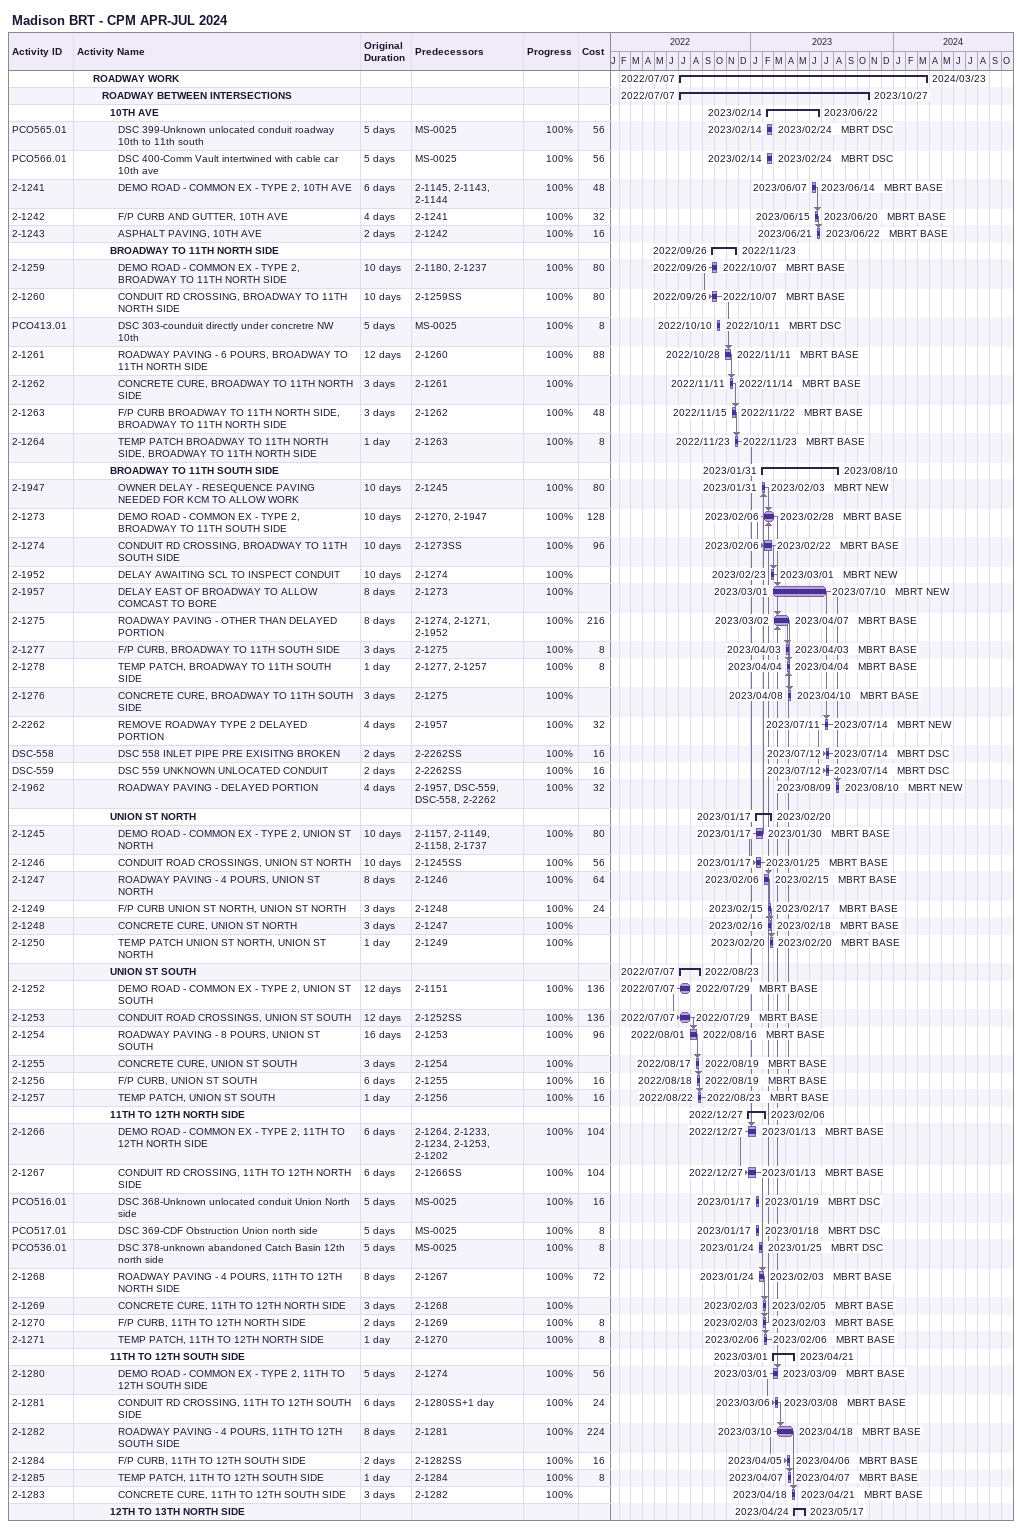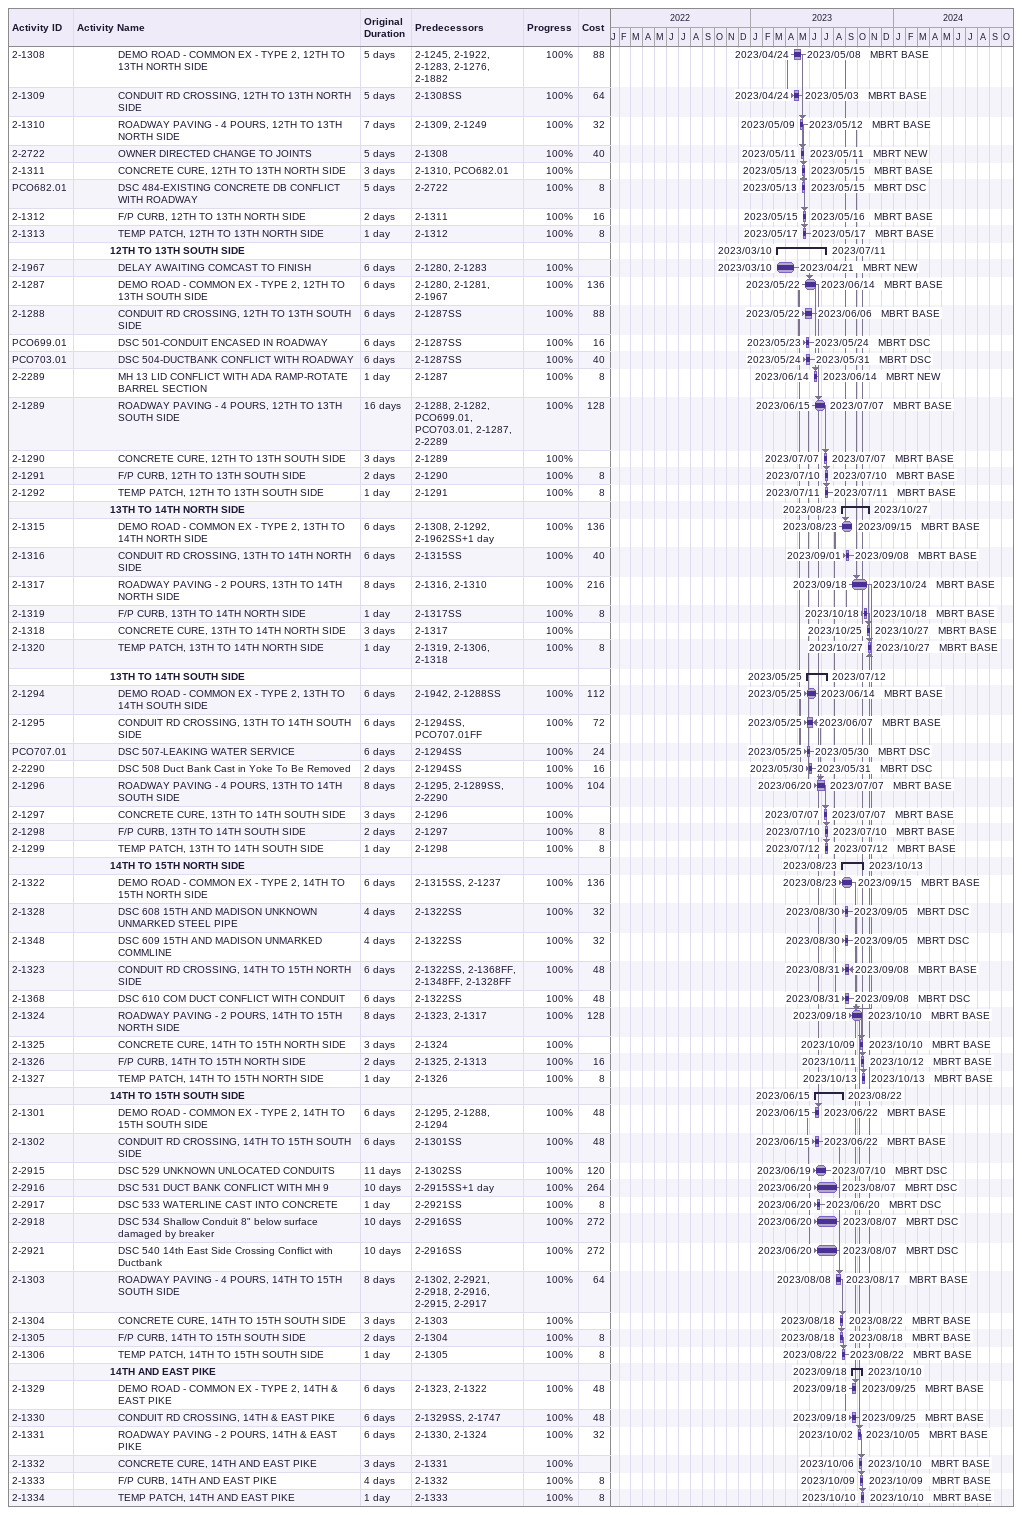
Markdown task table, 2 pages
Madison BRT - CPM APR-JUL 2024

| ID | Level | Task | Original duration | Start | Finish | Predecessors | Resources | % complete | Cost |
|---|---|---|---|---|---|---|---|---|---|
|  | 3 | **ROADWAY WORK** |  | 2022-07-07 | 2024-03-23 |  |  |  |  |
|  | 4 | **ROADWAY BETWEEN INTERSECTIONS** |  | 2022-07-07 | 2023-10-27 |  |  |  |  |
|  | 5 | **10TH AVE** |  | 2023-02-14 | 2023-06-22 |  |  |  |  |
| PCO565.01 | 6 | DSC 399-Unknown unlocated conduit roadway 10th to 11th south | 5d | 2023-02-14 | 2023-02-24 | MS-0025 | MBRT DSC | 100 | 56 |
| PCO566.01 | 6 | DSC 400-Comm Vault intertwined with cable car 10th ave | 5d | 2023-02-14 | 2023-02-24 | MS-0025 | MBRT DSC | 100 | 56 |
| 2-1241 | 6 | DEMO ROAD - COMMON EX - TYPE 2, 10TH AVE | 6d | 2023-06-07 | 2023-06-14 | 2-1145, 2-1143, 2-1144 | MBRT BASE | 100 | 48 |
| 2-1242 | 6 | F/P CURB AND GUTTER, 10TH AVE | 4d | 2023-06-15 | 2023-06-20 | 2-1241 | MBRT BASE | 100 | 32 |
| 2-1243 | 6 | ASPHALT PAVING, 10TH AVE | 2d | 2023-06-21 | 2023-06-22 | 2-1242 | MBRT BASE | 100 | 16 |
|  | 5 | **BROADWAY TO 11TH NORTH SIDE** |  | 2022-09-26 | 2022-11-23 |  |  |  |  |
| 2-1259 | 6 | DEMO ROAD - COMMON EX - TYPE 2, BROADWAY TO 11TH NORTH SIDE | 10d | 2022-09-26 | 2022-10-07 | 2-1180, 2-1237 | MBRT BASE | 100 | 80 |
| 2-1260 | 6 | CONDUIT RD CROSSING, BROADWAY TO 11TH NORTH SIDE | 10d | 2022-09-26 | 2022-10-07 | 2-1259SS | MBRT BASE | 100 | 80 |
| PCO413.01 | 6 | DSC 303-counduit directly under concretre NW 10th | 5d | 2022-10-10 | 2022-10-11 | MS-0025 | MBRT DSC | 100 | 8 |
| 2-1261 | 6 | ROADWAY PAVING - 6 POURS, BROADWAY TO 11TH NORTH SIDE | 12d | 2022-10-28 | 2022-11-11 | 2-1260 | MBRT BASE | 100 | 88 |
| 2-1262 | 6 | CONCRETE CURE, BROADWAY TO 11TH NORTH SIDE | 3d | 2022-11-11 | 2022-11-14 | 2-1261 | MBRT BASE | 100 |  |
| 2-1263 | 6 | F/P CURB BROADWAY TO 11TH NORTH SIDE, BROADWAY TO 11TH NORTH SIDE | 3d | 2022-11-15 | 2022-11-22 | 2-1262 | MBRT BASE | 100 | 48 |
| 2-1264 | 6 | TEMP PATCH BROADWAY TO 11TH NORTH SIDE, BROADWAY TO 11TH NORTH SIDE | 1d | 2022-11-23 | 2022-11-23 | 2-1263 | MBRT BASE | 100 | 8 |
|  | 5 | **BROADWAY TO 11TH SOUTH SIDE** |  | 2023-01-31 | 2023-08-10 |  |  |  |  |
| 2-1947 | 6 | OWNER DELAY - RESEQUENCE PAVING NEEDED FOR KCM TO ALLOW WORK | 10d | 2023-01-31 | 2023-02-03 | 2-1245 | MBRT NEW | 100 | 80 |
| 2-1273 | 6 | DEMO ROAD - COMMON EX - TYPE 2, BROADWAY TO 11TH SOUTH SIDE | 10d | 2023-02-06 | 2023-02-28 | 2-1270, 2-1947 | MBRT BASE | 100 | 128 |
| 2-1274 | 6 | CONDUIT RD CROSSING, BROADWAY TO 11TH SOUTH SIDE | 10d | 2023-02-06 | 2023-02-22 | 2-1273SS | MBRT BASE | 100 | 96 |
| 2-1952 | 6 | DELAY AWAITING SCL TO INSPECT CONDUIT | 10d | 2023-02-23 | 2023-03-01 | 2-1274 | MBRT NEW | 100 |  |
| 2-1957 | 6 | DELAY EAST OF BROADWAY TO ALLOW COMCAST TO BORE | 8d | 2023-03-01 | 2023-07-10 | 2-1273 | MBRT NEW | 100 |  |
| 2-1275 | 6 | ROADWAY PAVING - OTHER THAN DELAYED PORTION | 8d | 2023-03-02 | 2023-04-07 | 2-1274, 2-1271, 2-1952 | MBRT BASE | 100 | 216 |
| 2-1277 | 6 | F/P CURB, BROADWAY TO 11TH SOUTH SIDE | 3d | 2023-04-03 | 2023-04-03 | 2-1275 | MBRT BASE | 100 | 8 |
| 2-1278 | 6 | TEMP PATCH, BROADWAY TO 11TH SOUTH SIDE | 1d | 2023-04-04 | 2023-04-04 | 2-1277, 2-1257 | MBRT BASE | 100 | 8 |
| 2-1276 | 6 | CONCRETE CURE, BROADWAY TO 11TH SOUTH SIDE | 3d | 2023-04-08 | 2023-04-10 | 2-1275 | MBRT BASE | 100 |  |
| 2-2262 | 6 | REMOVE ROADWAY TYPE 2 DELAYED PORTION | 4d | 2023-07-11 | 2023-07-14 | 2-1957 | MBRT NEW | 100 | 32 |
| DSC-558 | 6 | DSC 558 INLET PIPE PRE EXISITNG BROKEN | 2d | 2023-07-12 | 2023-07-14 | 2-2262SS | MBRT DSC | 100 | 16 |
| DSC-559 | 6 | DSC 559 UNKNOWN UNLOCATED CONDUIT | 2d | 2023-07-12 | 2023-07-14 | 2-2262SS | MBRT DSC | 100 | 16 |
| 2-1962 | 6 | ROADWAY PAVING - DELAYED PORTION | 4d | 2023-08-09 | 2023-08-10 | 2-1957, DSC-559, DSC-558, 2-2262 | MBRT NEW | 100 | 32 |
|  | 5 | **UNION ST NORTH** |  | 2023-01-17 | 2023-02-20 |  |  |  |  |
| 2-1245 | 6 | DEMO ROAD - COMMON EX - TYPE 2, UNION ST NORTH | 10d | 2023-01-17 | 2023-01-30 | 2-1157, 2-1149, 2-1158, 2-1737 | MBRT BASE | 100 | 80 |
| 2-1246 | 6 | CONDUIT ROAD CROSSINGS, UNION ST NORTH | 10d | 2023-01-17 | 2023-01-25 | 2-1245SS | MBRT BASE | 100 | 56 |
| 2-1247 | 6 | ROADWAY PAVING - 4 POURS, UNION ST NORTH | 8d | 2023-02-06 | 2023-02-15 | 2-1246 | MBRT BASE | 100 | 64 |
| 2-1249 | 6 | F/P CURB UNION ST NORTH, UNION ST NORTH | 3d | 2023-02-15 | 2023-02-17 | 2-1248 | MBRT BASE | 100 | 24 |
| 2-1248 | 6 | CONCRETE CURE, UNION ST NORTH | 3d | 2023-02-16 | 2023-02-18 | 2-1247 | MBRT BASE | 100 |  |
| 2-1250 | 6 | TEMP PATCH UNION ST NORTH, UNION ST NORTH | 1d | 2023-02-20 | 2023-02-20 | 2-1249 | MBRT BASE | 100 |  |
|  | 5 | **UNION ST SOUTH** |  | 2022-07-07 | 2022-08-23 |  |  |  |  |
| 2-1252 | 6 | DEMO ROAD - COMMON EX - TYPE 2, UNION ST SOUTH | 12d | 2022-07-07 | 2022-07-29 | 2-1151 | MBRT BASE | 100 | 136 |
| 2-1253 | 6 | CONDUIT ROAD CROSSINGS, UNION ST SOUTH | 12d | 2022-07-07 | 2022-07-29 | 2-1252SS | MBRT BASE | 100 | 136 |
| 2-1254 | 6 | ROADWAY PAVING - 8 POURS, UNION ST SOUTH | 16d | 2022-08-01 | 2022-08-16 | 2-1253 | MBRT BASE | 100 | 96 |
| 2-1255 | 6 | CONCRETE CURE, UNION ST SOUTH | 3d | 2022-08-17 | 2022-08-19 | 2-1254 | MBRT BASE | 100 |  |
| 2-1256 | 6 | F/P CURB, UNION ST SOUTH | 6d | 2022-08-18 | 2022-08-19 | 2-1255 | MBRT BASE | 100 | 16 |
| 2-1257 | 6 | TEMP PATCH, UNION ST SOUTH | 1d | 2022-08-22 | 2022-08-23 | 2-1256 | MBRT BASE | 100 | 16 |
|  | 5 | **11TH TO 12TH NORTH SIDE** |  | 2022-12-27 | 2023-02-06 |  |  |  |  |
| 2-1266 | 6 | DEMO ROAD - COMMON EX - TYPE 2, 11TH TO 12TH NORTH SIDE | 6d | 2022-12-27 | 2023-01-13 | 2-1264, 2-1233, 2-1234, 2-1253, 2-1202 | MBRT BASE | 100 | 104 |
| 2-1267 | 6 | CONDUIT RD CROSSING, 11TH TO 12TH NORTH SIDE | 6d | 2022-12-27 | 2023-01-13 | 2-1266SS | MBRT BASE | 100 | 104 |
| PCO516.01 | 6 | DSC 368-Unknown unlocated conduit Union North side | 5d | 2023-01-17 | 2023-01-19 | MS-0025 | MBRT DSC | 100 | 16 |
| PCO517.01 | 6 | DSC 369-CDF Obstruction Union north side | 5d | 2023-01-17 | 2023-01-18 | MS-0025 | MBRT DSC | 100 | 8 |
| PCO536.01 | 6 | DSC 378-unknown abandoned Catch Basin 12th north side | 5d | 2023-01-24 | 2023-01-25 | MS-0025 | MBRT DSC | 100 | 8 |
| 2-1268 | 6 | ROADWAY PAVING - 4 POURS, 11TH TO 12TH NORTH SIDE | 8d | 2023-01-24 | 2023-02-03 | 2-1267 | MBRT BASE | 100 | 72 |
| 2-1269 | 6 | CONCRETE CURE, 11TH TO 12TH NORTH SIDE | 3d | 2023-02-03 | 2023-02-05 | 2-1268 | MBRT BASE | 100 |  |
| 2-1270 | 6 | F/P CURB, 11TH TO 12TH NORTH SIDE | 2d | 2023-02-03 | 2023-02-03 | 2-1269 | MBRT BASE | 100 | 8 |
| 2-1271 | 6 | TEMP PATCH, 11TH TO 12TH NORTH SIDE | 1d | 2023-02-06 | 2023-02-06 | 2-1270 | MBRT BASE | 100 | 8 |
|  | 5 | **11TH TO 12TH SOUTH SIDE** |  | 2023-03-01 | 2023-04-21 |  |  |  |  |
| 2-1280 | 6 | DEMO ROAD - COMMON EX - TYPE 2, 11TH TO 12TH SOUTH SIDE | 5d | 2023-03-01 | 2023-03-09 | 2-1274 | MBRT BASE | 100 | 56 |
| 2-1281 | 6 | CONDUIT RD CROSSING, 11TH TO 12TH SOUTH SIDE | 6d | 2023-03-06 | 2023-03-08 | 2-1280SS+1d | MBRT BASE | 100 | 24 |
| 2-1282 | 6 | ROADWAY PAVING - 4 POURS, 11TH TO 12TH SOUTH SIDE | 8d | 2023-03-10 | 2023-04-18 | 2-1281 | MBRT BASE | 100 | 224 |
| 2-1284 | 6 | F/P CURB, 11TH TO 12TH SOUTH SIDE | 2d | 2023-04-05 | 2023-04-06 | 2-1282SS | MBRT BASE | 100 | 16 |
| 2-1285 | 6 | TEMP PATCH, 11TH TO 12TH SOUTH SIDE | 1d | 2023-04-07 | 2023-04-07 | 2-1284 | MBRT BASE | 100 | 8 |
| 2-1283 | 6 | CONCRETE CURE, 11TH TO 12TH SOUTH SIDE | 3d | 2023-04-18 | 2023-04-21 | 2-1282 | MBRT BASE | 100 |  |
|  | 5 | **12TH TO 13TH NORTH SIDE** |  | 2023-04-24 | 2023-05-17 |  |  |  |  |
| 2-1308 | 6 | DEMO ROAD - COMMON EX - TYPE 2, 12TH TO 13TH NORTH SIDE | 5d | 2023-04-24 | 2023-05-08 | 2-1245, 2-1922, 2-1283, 2-1276, 2-1882 | MBRT BASE | 100 | 88 |
| 2-1309 | 6 | CONDUIT RD CROSSING, 12TH TO 13TH NORTH SIDE | 5d | 2023-04-24 | 2023-05-03 | 2-1308SS | MBRT BASE | 100 | 64 |
| 2-1310 | 6 | ROADWAY PAVING - 4 POURS, 12TH TO 13TH NORTH SIDE | 7d | 2023-05-09 | 2023-05-12 | 2-1309, 2-1249 | MBRT BASE | 100 | 32 |
| 2-2722 | 6 | OWNER DIRECTED CHANGE TO JOINTS | 5d | 2023-05-11 | 2023-05-11 | 2-1308 | MBRT NEW | 100 | 40 |
| 2-1311 | 6 | CONCRETE CURE, 12TH TO 13TH NORTH SIDE | 3d | 2023-05-13 | 2023-05-15 | 2-1310, PCO682.01 | MBRT BASE | 100 |  |
| PCO682.01 | 6 | DSC 484-EXISTING CONCRETE DB CONFLICT WITH ROADWAY | 5d | 2023-05-13 | 2023-05-15 | 2-2722 | MBRT DSC | 100 | 8 |
| 2-1312 | 6 | F/P CURB, 12TH TO 13TH NORTH SIDE | 2d | 2023-05-15 | 2023-05-16 | 2-1311 | MBRT BASE | 100 | 16 |
| 2-1313 | 6 | TEMP PATCH, 12TH TO 13TH NORTH SIDE | 1d | 2023-05-17 | 2023-05-17 | 2-1312 | MBRT BASE | 100 | 8 |
|  | 5 | **12TH TO 13TH SOUTH SIDE** |  | 2023-03-10 | 2023-07-11 |  |  |  |  |
| 2-1967 | 6 | DELAY AWAITING COMCAST TO FINISH | 6d | 2023-03-10 | 2023-04-21 | 2-1280, 2-1283 | MBRT NEW | 100 |  |
| 2-1287 | 6 | DEMO ROAD - COMMON EX - TYPE 2, 12TH TO 13TH SOUTH SIDE | 6d | 2023-05-22 | 2023-06-14 | 2-1280, 2-1281, 2-1967 | MBRT BASE | 100 | 136 |
| 2-1288 | 6 | CONDUIT RD CROSSING, 12TH TO 13TH SOUTH SIDE | 6d | 2023-05-22 | 2023-06-06 | 2-1287SS | MBRT BASE | 100 | 88 |
| PCO699.01 | 6 | DSC 501-CONDUIT ENCASED IN ROADWAY | 6d | 2023-05-23 | 2023-05-24 | 2-1287SS | MBRT DSC | 100 | 16 |
| PCO703.01 | 6 | DSC 504-DUCTBANK CONFLICT WITH ROADWAY | 6d | 2023-05-24 | 2023-05-31 | 2-1287SS | MBRT DSC | 100 | 40 |
| 2-2289 | 6 | MH 13 LID CONFLICT WITH ADA RAMP-ROTATE BARREL SECTION | 1d | 2023-06-14 | 2023-06-14 | 2-1287 | MBRT NEW | 100 | 8 |
| 2-1289 | 6 | ROADWAY PAVING - 4 POURS, 12TH TO 13TH SOUTH SIDE | 16d | 2023-06-15 | 2023-07-07 | 2-1288, 2-1282, PCO699.01, PCO703.01, 2-1287, 2-2289 | MBRT BASE | 100 | 128 |
| 2-1290 | 6 | CONCRETE CURE, 12TH TO 13TH SOUTH SIDE | 3d | 2023-07-07 | 2023-07-07 | 2-1289 | MBRT BASE | 100 |  |
| 2-1291 | 6 | F/P CURB, 12TH TO 13TH SOUTH SIDE | 2d | 2023-07-10 | 2023-07-10 | 2-1290 | MBRT BASE | 100 | 8 |
| 2-1292 | 6 | TEMP PATCH, 12TH TO 13TH SOUTH SIDE | 1d | 2023-07-11 | 2023-07-11 | 2-1291 | MBRT BASE | 100 | 8 |
|  | 5 | **13TH TO 14TH NORTH SIDE** |  | 2023-08-23 | 2023-10-27 |  |  |  |  |
| 2-1315 | 6 | DEMO ROAD - COMMON EX - TYPE 2, 13TH TO 14TH NORTH SIDE | 6d | 2023-08-23 | 2023-09-15 | 2-1308, 2-1292, 2-1962SS+1d | MBRT BASE | 100 | 136 |
| 2-1316 | 6 | CONDUIT RD CROSSING, 13TH TO 14TH NORTH SIDE | 6d | 2023-09-01 | 2023-09-08 | 2-1315SS | MBRT BASE | 100 | 40 |
| 2-1317 | 6 | ROADWAY PAVING - 2 POURS, 13TH TO 14TH NORTH SIDE | 8d | 2023-09-18 | 2023-10-24 | 2-1316, 2-1310 | MBRT BASE | 100 | 216 |
| 2-1319 | 6 | F/P CURB, 13TH TO 14TH NORTH SIDE | 1d | 2023-10-18 | 2023-10-18 | 2-1317SS | MBRT BASE | 100 | 8 |
| 2-1318 | 6 | CONCRETE CURE, 13TH TO 14TH NORTH SIDE | 3d | 2023-10-25 | 2023-10-27 | 2-1317 | MBRT BASE | 100 |  |
| 2-1320 | 6 | TEMP PATCH, 13TH TO 14TH NORTH SIDE | 1d | 2023-10-27 | 2023-10-27 | 2-1319, 2-1306, 2-1318 | MBRT BASE | 100 | 8 |
|  | 5 | **13TH TO 14TH SOUTH SIDE** |  | 2023-05-25 | 2023-07-12 |  |  |  |  |
| 2-1294 | 6 | DEMO ROAD - COMMON EX - TYPE 2, 13TH TO 14TH SOUTH SIDE | 6d | 2023-05-25 | 2023-06-14 | 2-1942, 2-1288SS | MBRT BASE | 100 | 112 |
| 2-1295 | 6 | CONDUIT RD CROSSING, 13TH TO 14TH SOUTH SIDE | 6d | 2023-05-25 | 2023-06-07 | 2-1294SS, PCO707.01FF | MBRT BASE | 100 | 72 |
| PCO707.01 | 6 | DSC 507-LEAKING WATER SERVICE | 6d | 2023-05-25 | 2023-05-30 | 2-1294SS | MBRT DSC | 100 | 24 |
| 2-2290 | 6 | DSC 508 Duct Bank Cast in Yoke To Be Removed | 2d | 2023-05-30 | 2023-05-31 | 2-1294SS | MBRT DSC | 100 | 16 |
| 2-1296 | 6 | ROADWAY PAVING - 4 POURS, 13TH TO 14TH SOUTH SIDE | 8d | 2023-06-20 | 2023-07-07 | 2-1295, 2-1289SS, 2-2290 | MBRT BASE | 100 | 104 |
| 2-1297 | 6 | CONCRETE CURE, 13TH TO 14TH SOUTH SIDE | 3d | 2023-07-07 | 2023-07-07 | 2-1296 | MBRT BASE | 100 |  |
| 2-1298 | 6 | F/P CURB, 13TH TO 14TH SOUTH SIDE | 2d | 2023-07-10 | 2023-07-10 | 2-1297 | MBRT BASE | 100 | 8 |
| 2-1299 | 6 | TEMP PATCH, 13TH TO 14TH SOUTH SIDE | 1d | 2023-07-12 | 2023-07-12 | 2-1298 | MBRT BASE | 100 | 8 |
|  | 5 | **14TH TO 15TH NORTH SIDE** |  | 2023-08-23 | 2023-10-13 |  |  |  |  |
| 2-1322 | 6 | DEMO ROAD - COMMON EX - TYPE 2, 14TH TO 15TH NORTH SIDE | 6d | 2023-08-23 | 2023-09-15 | 2-1315SS, 2-1237 | MBRT BASE | 100 | 136 |
| 2-1328 | 6 | DSC 608 15TH AND MADISON UNKNOWN UNMARKED STEEL PIPE | 4d | 2023-08-30 | 2023-09-05 | 2-1322SS | MBRT DSC | 100 | 32 |
| 2-1348 | 6 | DSC 609 15TH AND MADISON UNMARKED COMMLINE | 4d | 2023-08-30 | 2023-09-05 | 2-1322SS | MBRT DSC | 100 | 32 |
| 2-1323 | 6 | CONDUIT RD CROSSING, 14TH TO 15TH NORTH SIDE | 6d | 2023-08-31 | 2023-09-08 | 2-1322SS, 2-1368FF, 2-1348FF, 2-1328FF | MBRT BASE | 100 | 48 |
| 2-1368 | 6 | DSC 610 COM DUCT CONFLICT WITH CONDUIT | 6d | 2023-08-31 | 2023-09-08 | 2-1322SS | MBRT DSC | 100 | 48 |
| 2-1324 | 6 | ROADWAY PAVING - 2 POURS, 14TH TO 15TH NORTH SIDE | 8d | 2023-09-18 | 2023-10-10 | 2-1323, 2-1317 | MBRT BASE | 100 | 128 |
| 2-1325 | 6 | CONCRETE CURE, 14TH TO 15TH NORTH SIDE | 3d | 2023-10-09 | 2023-10-10 | 2-1324 | MBRT BASE | 100 |  |
| 2-1326 | 6 | F/P CURB, 14TH TO 15TH NORTH SIDE | 2d | 2023-10-11 | 2023-10-12 | 2-1325, 2-1313 | MBRT BASE | 100 | 16 |
| 2-1327 | 6 | TEMP PATCH, 14TH TO 15TH NORTH SIDE | 1d | 2023-10-13 | 2023-10-13 | 2-1326 | MBRT BASE | 100 | 8 |
|  | 5 | **14TH TO 15TH SOUTH SIDE** |  | 2023-06-15 | 2023-08-22 |  |  |  |  |
| 2-1301 | 6 | DEMO ROAD - COMMON EX - TYPE 2, 14TH TO 15TH SOUTH SIDE | 6d | 2023-06-15 | 2023-06-22 | 2-1295, 2-1288, 2-1294 | MBRT BASE | 100 | 48 |
| 2-1302 | 6 | CONDUIT RD CROSSING, 14TH TO 15TH SOUTH SIDE | 6d | 2023-06-15 | 2023-06-22 | 2-1301SS | MBRT BASE | 100 | 48 |
| 2-2915 | 6 | DSC 529 UNKNOWN UNLOCATED CONDUITS | 11d | 2023-06-19 | 2023-07-10 | 2-1302SS | MBRT DSC | 100 | 120 |
| 2-2916 | 6 | DSC 531 DUCT BANK CONFLICT WITH MH 9 | 10d | 2023-06-20 | 2023-08-07 | 2-2915SS+1d | MBRT DSC | 100 | 264 |
| 2-2917 | 6 | DSC 533 WATERLINE CAST INTO CONCRETE | 1d | 2023-06-20 | 2023-06-20 | 2-2921SS | MBRT DSC | 100 | 8 |
| 2-2918 | 6 | DSC 534 Shallow Conduit 8" below surface damaged by breaker | 10d | 2023-06-20 | 2023-08-07 | 2-2916SS | MBRT DSC | 100 | 272 |
| 2-2921 | 6 | DSC 540 14th East Side Crossing Conflict with Ductbank | 10d | 2023-06-20 | 2023-08-07 | 2-2916SS | MBRT DSC | 100 | 272 |
| 2-1303 | 6 | ROADWAY PAVING - 4 POURS, 14TH TO 15TH SOUTH SIDE | 8d | 2023-08-08 | 2023-08-17 | 2-1302, 2-2921, 2-2918, 2-2916, 2-2915, 2-2917 | MBRT BASE | 100 | 64 |
| 2-1304 | 6 | CONCRETE CURE, 14TH TO 15TH SOUTH SIDE | 3d | 2023-08-18 | 2023-08-22 | 2-1303 | MBRT BASE | 100 |  |
| 2-1305 | 6 | F/P CURB, 14TH TO 15TH SOUTH SIDE | 2d | 2023-08-18 | 2023-08-18 | 2-1304 | MBRT BASE | 100 | 8 |
| 2-1306 | 6 | TEMP PATCH, 14TH TO 15TH SOUTH SIDE | 1d | 2023-08-22 | 2023-08-22 | 2-1305 | MBRT BASE | 100 | 8 |
|  | 5 | **14TH AND EAST PIKE** |  | 2023-09-18 | 2023-10-10 |  |  |  |  |
| 2-1329 | 6 | DEMO ROAD - COMMON EX - TYPE 2, 14TH & EAST PIKE | 6d | 2023-09-18 | 2023-09-25 | 2-1323, 2-1322 | MBRT BASE | 100 | 48 |
| 2-1330 | 6 | CONDUIT RD CROSSING, 14TH & EAST PIKE | 6d | 2023-09-18 | 2023-09-25 | 2-1329SS, 2-1747 | MBRT BASE | 100 | 48 |
| 2-1331 | 6 | ROADWAY PAVING - 2 POURS, 14TH & EAST PIKE | 6d | 2023-10-02 | 2023-10-05 | 2-1330, 2-1324 | MBRT BASE | 100 | 32 |
| 2-1332 | 6 | CONCRETE CURE, 14TH AND EAST PIKE | 3d | 2023-10-06 | 2023-10-10 | 2-1331 | MBRT BASE | 100 |  |
| 2-1333 | 6 | F/P CURB, 14TH AND EAST PIKE | 4d | 2023-10-09 | 2023-10-09 | 2-1332 | MBRT BASE | 100 | 8 |
| 2-1334 | 6 | TEMP PATCH, 14TH AND EAST PIKE | 1d | 2023-10-10 | 2023-10-10 | 2-1333 | MBRT BASE | 100 | 8 |
